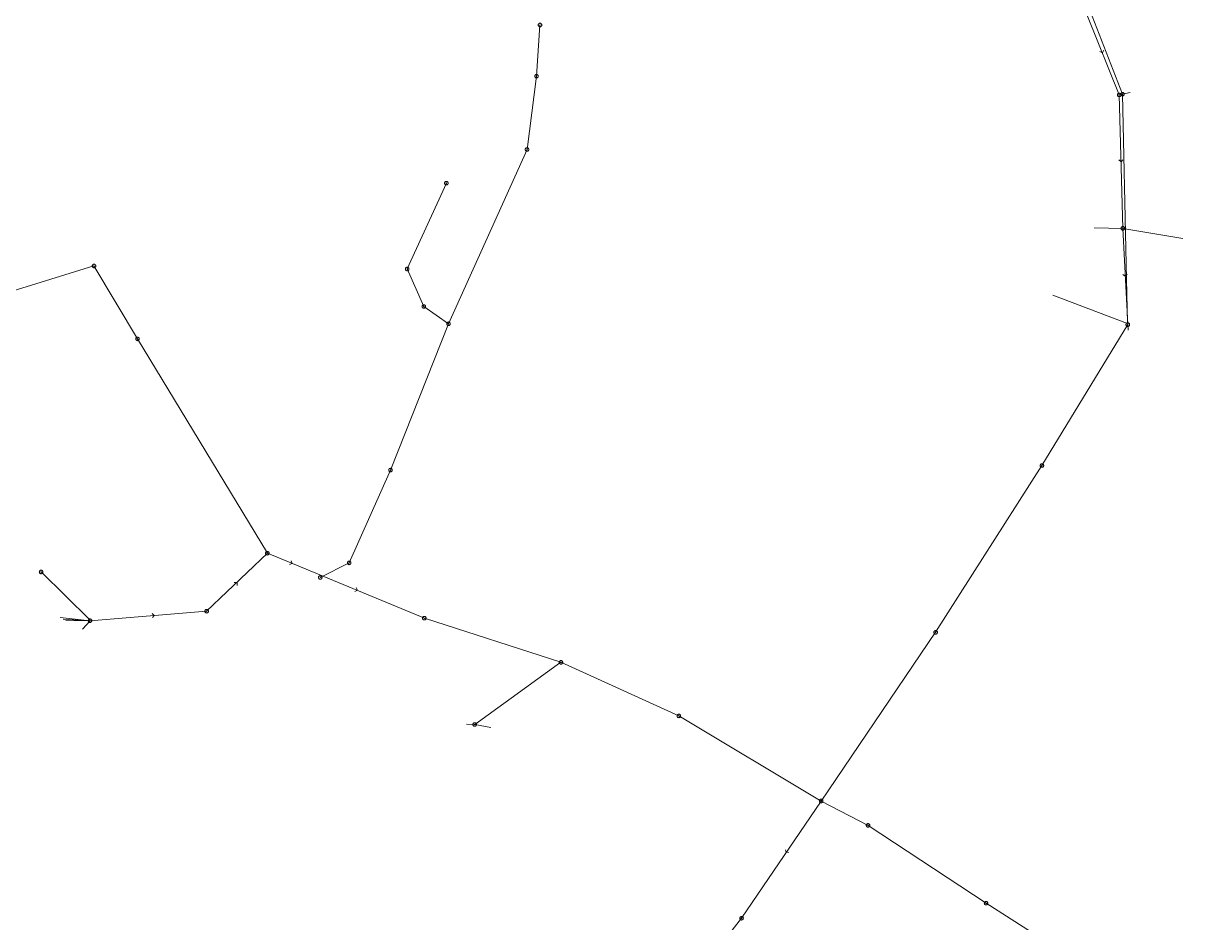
# Model space of a CAD drawing. Header units: metres. Extents: x 25504150 to 25508618, y 6694193 to 6702753.
# Drawn here: x 25505476.6 to 25505778.4, y 6699181.9 to 6699416 of the extents above; entities that cross this region are included whole.
import ezdxf

# ---------------------------------------------------------------- set-up
doc = ezdxf.new("R2010")
doc.units = ezdxf.units.M
for name, pattern in [('Paineviemariputket', [0]), ('Sewer_node', [0]), ('Viemariputket', [0]), ('Viemarivarusteet', [0])]:
    doc.linetypes.add(name, pattern=pattern)
for name, color, linetype, lineweight in [('Paineviemariputket', 7, 'Paineviemariputket', 0), ('Sewer_node', 7, 'Sewer_node', 0), ('Viemariputket', 7, 'Viemariputket', 0), ('Viemarivarusteet', 7, 'Viemarivarusteet', 0)]:
    doc.layers.add(name, color=color, linetype=linetype, lineweight=lineweight)

msp = doc.modelspace()

# ---------------------------------------------------------------- linework, layer by layer
at = {"layer": 'Paineviemariputket', "color": 251, "linetype": 'Continuous', "lineweight": 15, "true_color": 0x595959}
msp.add_line((25505493.93, 6699260.74), (25505481.26, 6699273.19), dxfattribs=at)
at = {"layer": 'Sewer_node', "color": 252, "linetype": 'Continuous', "lineweight": 9, "true_color": 0x848484, "flags": 128}
for points, elevation in [([(25505611.56, 6699415.47), (25505611.55, 6699415.54), (25505611.54, 6699415.62), (25505611.51, 6699415.68), (25505611.47, 6699415.75), (25505611.42, 6699415.8), (25505611.37, 6699415.85), (25505611.3, 6699415.89), (25505611.24, 6699415.92), (25505611.16, 6699415.93), (25505611.09, 6699415.94), (25505611.02, 6699415.93), (25505610.94, 6699415.92), (25505610.88, 6699415.89), (25505610.81, 6699415.85), (25505610.76, 6699415.8), (25505610.71, 6699415.75), (25505610.67, 6699415.68), (25505610.64, 6699415.62), (25505610.63, 6699415.54), (25505610.62, 6699415.47), (25505610.63, 6699415.4), (25505610.64, 6699415.32), (25505610.67, 6699415.26), (25505610.71, 6699415.19), (25505610.76, 6699415.14), (25505610.81, 6699415.09), (25505610.88, 6699415.05), (25505610.94, 6699415.02), (25505611.02, 6699415.01), (25505611.09, 6699415), (25505611.16, 6699415.01), (25505611.24, 6699415.02), (25505611.3, 6699415.05), (25505611.37, 6699415.09), (25505611.42, 6699415.14), (25505611.47, 6699415.19), (25505611.51, 6699415.26), (25505611.54, 6699415.32), (25505611.55, 6699415.4)], 43.61), ([(25505610.64, 6699402.16), (25505610.63, 6699402.23), (25505610.62, 6699402.3), (25505610.59, 6699402.37), (25505610.55, 6699402.43), (25505610.51, 6699402.49), (25505610.45, 6699402.53), (25505610.39, 6699402.57), (25505610.32, 6699402.6), (25505610.25, 6699402.61), (25505610.18, 6699402.62), (25505610.11, 6699402.61), (25505610.04, 6699402.6), (25505609.97, 6699402.57), (25505609.91, 6699402.53), (25505609.85, 6699402.49), (25505609.81, 6699402.43), (25505609.77, 6699402.37), (25505609.74, 6699402.3), (25505609.73, 6699402.23), (25505609.72, 6699402.16), (25505609.73, 6699402.09), (25505609.74, 6699402.02), (25505609.77, 6699401.95), (25505609.81, 6699401.89), (25505609.85, 6699401.83), (25505609.91, 6699401.79), (25505609.97, 6699401.75), (25505610.04, 6699401.72), (25505610.11, 6699401.71), (25505610.18, 6699401.7), (25505610.25, 6699401.71), (25505610.32, 6699401.72), (25505610.39, 6699401.75), (25505610.45, 6699401.79), (25505610.51, 6699401.83), (25505610.55, 6699401.89), (25505610.59, 6699401.95), (25505610.62, 6699402.02), (25505610.63, 6699402.09)], 43.38), ([(25505608.18, 6699383.09), (25505608.17, 6699383.16), (25505608.16, 6699383.23), (25505608.13, 6699383.3), (25505608.09, 6699383.36), (25505608.05, 6699383.42), (25505607.99, 6699383.46), (25505607.93, 6699383.5), (25505607.86, 6699383.53), (25505607.79, 6699383.54), (25505607.72, 6699383.55), (25505607.65, 6699383.54), (25505607.58, 6699383.53), (25505607.51, 6699383.5), (25505607.45, 6699383.46), (25505607.39, 6699383.42), (25505607.35, 6699383.36), (25505607.31, 6699383.3), (25505607.28, 6699383.23), (25505607.27, 6699383.16), (25505607.26, 6699383.09), (25505607.27, 6699383.02), (25505607.28, 6699382.95), (25505607.31, 6699382.88), (25505607.35, 6699382.82), (25505607.39, 6699382.76), (25505607.45, 6699382.72), (25505607.51, 6699382.68), (25505607.58, 6699382.65), (25505607.65, 6699382.64), (25505607.72, 6699382.63), (25505607.79, 6699382.64), (25505607.86, 6699382.65), (25505607.93, 6699382.68), (25505607.99, 6699382.72), (25505608.05, 6699382.76), (25505608.09, 6699382.82), (25505608.13, 6699382.88), (25505608.16, 6699382.95), (25505608.17, 6699383.02)], 43.23)]:
    msp.add_lwpolyline(points, close=True, dxfattribs=dict(at, elevation=elevation))
at = {"layer": 'Sewer_node', "color": 46, "linetype": 'Continuous', "true_color": 0x7f5f00, "flags": 128}
for points in [[(25505756.83, 6699408.55), (25505757.52, 6699408.27), (25505757.81, 6699408.96)], [(25505761.74, 6699380.39), (25505762.3, 6699379.89), (25505762.8, 6699380.43)], [(25505762.8, 6699350.6), (25505763.37, 6699350.11), (25505763.86, 6699350.67)], [(25505545.93, 6699275.1), (25505546.61, 6699275.4), (25505546.31, 6699276.08)], [(25505532.25, 6699269.68), (25505532.25, 6699270.43), (25505531.51, 6699270.45)], [(25505562.91, 6699268.14), (25505563.6, 6699268.45), (25505563.3, 6699269.13)], [(25505510.24, 6699261.33), (25505510.71, 6699261.91), (25505510.15, 6699262.39)], [(25505674.99, 6699200.9), (25505675.15, 6699200.17), (25505675.88, 6699200.32)]]:
    msp.add_lwpolyline(points, dxfattribs=at)
for points, elevation in [([(25505762.27, 6699397.29), (25505762.26, 6699397.36), (25505762.25, 6699397.43), (25505762.22, 6699397.5), (25505762.18, 6699397.56), (25505762.14, 6699397.62), (25505762.08, 6699397.66), (25505762.02, 6699397.7), (25505761.95, 6699397.73), (25505761.88, 6699397.74), (25505761.81, 6699397.75), (25505761.74, 6699397.74), (25505761.67, 6699397.73), (25505761.6, 6699397.7), (25505761.54, 6699397.66), (25505761.48, 6699397.62), (25505761.44, 6699397.56), (25505761.4, 6699397.5), (25505761.37, 6699397.43), (25505761.36, 6699397.36), (25505761.35, 6699397.29), (25505761.36, 6699397.22), (25505761.37, 6699397.15), (25505761.4, 6699397.08), (25505761.44, 6699397.02), (25505761.48, 6699396.96), (25505761.54, 6699396.92), (25505761.6, 6699396.88), (25505761.67, 6699396.85), (25505761.74, 6699396.84), (25505761.81, 6699396.83), (25505761.88, 6699396.84), (25505761.95, 6699396.85), (25505762.02, 6699396.88), (25505762.08, 6699396.92), (25505762.14, 6699396.96), (25505762.18, 6699397.02), (25505762.22, 6699397.08), (25505762.25, 6699397.15), (25505762.26, 6699397.22)], 42.72), ([(25505587.19, 6699374.34), (25505587.18, 6699374.41), (25505587.17, 6699374.48), (25505587.14, 6699374.55), (25505587.1, 6699374.61), (25505587.06, 6699374.67), (25505587, 6699374.71), (25505586.94, 6699374.75), (25505586.87, 6699374.78), (25505586.8, 6699374.79), (25505586.73, 6699374.8), (25505586.66, 6699374.79), (25505586.59, 6699374.78), (25505586.52, 6699374.75), (25505586.46, 6699374.71), (25505586.4, 6699374.67), (25505586.36, 6699374.61), (25505586.32, 6699374.55), (25505586.29, 6699374.48), (25505586.28, 6699374.41), (25505586.27, 6699374.34), (25505586.28, 6699374.27), (25505586.29, 6699374.2), (25505586.32, 6699374.13), (25505586.36, 6699374.07), (25505586.4, 6699374.01), (25505586.46, 6699373.97), (25505586.52, 6699373.93), (25505586.59, 6699373.9), (25505586.66, 6699373.89), (25505586.73, 6699373.88), (25505586.8, 6699373.89), (25505586.87, 6699373.9), (25505586.94, 6699373.93), (25505587, 6699373.97), (25505587.06, 6699374.01), (25505587.1, 6699374.07), (25505587.14, 6699374.13), (25505587.17, 6699374.2), (25505587.18, 6699374.27)], 43.35), ([(25505763.25, 6699362.58), (25505763.24, 6699362.65), (25505763.23, 6699362.72), (25505763.2, 6699362.79), (25505763.16, 6699362.85), (25505763.12, 6699362.91), (25505763.06, 6699362.95), (25505763, 6699362.99), (25505762.93, 6699363.02), (25505762.86, 6699363.03), (25505762.79, 6699363.04), (25505762.72, 6699363.03), (25505762.65, 6699363.02), (25505762.58, 6699362.99), (25505762.52, 6699362.95), (25505762.46, 6699362.91), (25505762.42, 6699362.85), (25505762.38, 6699362.79), (25505762.35, 6699362.72), (25505762.34, 6699362.65), (25505762.33, 6699362.58), (25505762.34, 6699362.51), (25505762.35, 6699362.44), (25505762.38, 6699362.37), (25505762.42, 6699362.31), (25505762.46, 6699362.25), (25505762.52, 6699362.21), (25505762.58, 6699362.17), (25505762.65, 6699362.14), (25505762.72, 6699362.13), (25505762.79, 6699362.12), (25505762.86, 6699362.13), (25505762.93, 6699362.14), (25505763, 6699362.17), (25505763.06, 6699362.21), (25505763.12, 6699362.25), (25505763.16, 6699362.31), (25505763.2, 6699362.37), (25505763.23, 6699362.44), (25505763.24, 6699362.51)], 42.07), ([(25505576.99, 6699352.01), (25505576.98, 6699352.08), (25505576.97, 6699352.15), (25505576.94, 6699352.22), (25505576.9, 6699352.28), (25505576.86, 6699352.34), (25505576.8, 6699352.38), (25505576.74, 6699352.42), (25505576.67, 6699352.45), (25505576.6, 6699352.46), (25505576.53, 6699352.47), (25505576.46, 6699352.46), (25505576.39, 6699352.45), (25505576.32, 6699352.42), (25505576.26, 6699352.38), (25505576.2, 6699352.34), (25505576.16, 6699352.28), (25505576.12, 6699352.22), (25505576.09, 6699352.15), (25505576.08, 6699352.08), (25505576.07, 6699352.01), (25505576.08, 6699351.94), (25505576.09, 6699351.87), (25505576.12, 6699351.8), (25505576.16, 6699351.74), (25505576.2, 6699351.68), (25505576.26, 6699351.64), (25505576.32, 6699351.6), (25505576.39, 6699351.57), (25505576.46, 6699351.56), (25505576.53, 6699351.55), (25505576.6, 6699351.56), (25505576.67, 6699351.57), (25505576.74, 6699351.6), (25505576.8, 6699351.64), (25505576.86, 6699351.68), (25505576.9, 6699351.74), (25505576.94, 6699351.8), (25505576.97, 6699351.87), (25505576.98, 6699351.94)], 43.57), ([(25505581.32, 6699342.24), (25505581.31, 6699342.31), (25505581.3, 6699342.38), (25505581.27, 6699342.45), (25505581.23, 6699342.51), (25505581.19, 6699342.57), (25505581.13, 6699342.61), (25505581.07, 6699342.65), (25505581, 6699342.68), (25505580.93, 6699342.69), (25505580.86, 6699342.7), (25505580.79, 6699342.69), (25505580.72, 6699342.68), (25505580.65, 6699342.65), (25505580.59, 6699342.61), (25505580.53, 6699342.57), (25505580.49, 6699342.51), (25505580.45, 6699342.45), (25505580.42, 6699342.38), (25505580.41, 6699342.31), (25505580.4, 6699342.24), (25505580.41, 6699342.17), (25505580.42, 6699342.1), (25505580.45, 6699342.03), (25505580.49, 6699341.97), (25505580.53, 6699341.91), (25505580.59, 6699341.87), (25505580.65, 6699341.83), (25505580.72, 6699341.8), (25505580.79, 6699341.79), (25505580.86, 6699341.78), (25505580.93, 6699341.79), (25505581, 6699341.8), (25505581.07, 6699341.83), (25505581.13, 6699341.87), (25505581.19, 6699341.91), (25505581.23, 6699341.97), (25505581.27, 6699342.03), (25505581.3, 6699342.1), (25505581.31, 6699342.17)], 43.44), ([(25505764.52, 6699337.53), (25505764.51, 6699337.6), (25505764.5, 6699337.68), (25505764.47, 6699337.74), (25505764.43, 6699337.81), (25505764.38, 6699337.86), (25505764.33, 6699337.91), (25505764.26, 6699337.95), (25505764.2, 6699337.98), (25505764.12, 6699337.99), (25505764.05, 6699338), (25505763.98, 6699337.99), (25505763.9, 6699337.98), (25505763.84, 6699337.95), (25505763.77, 6699337.91), (25505763.72, 6699337.86), (25505763.67, 6699337.81), (25505763.63, 6699337.74), (25505763.6, 6699337.68), (25505763.59, 6699337.6), (25505763.58, 6699337.53), (25505763.59, 6699337.46), (25505763.6, 6699337.38), (25505763.63, 6699337.32), (25505763.67, 6699337.25), (25505763.72, 6699337.2), (25505763.77, 6699337.15), (25505763.84, 6699337.11), (25505763.9, 6699337.08), (25505763.98, 6699337.07), (25505764.05, 6699337.06), (25505764.12, 6699337.07), (25505764.2, 6699337.08), (25505764.26, 6699337.11), (25505764.33, 6699337.15), (25505764.38, 6699337.2), (25505764.43, 6699337.25), (25505764.47, 6699337.32), (25505764.5, 6699337.38), (25505764.51, 6699337.46)], 42), ([(25505540.6, 6699278.06), (25505540.59, 6699278.13), (25505540.58, 6699278.2), (25505540.55, 6699278.27), (25505540.51, 6699278.33), (25505540.47, 6699278.39), (25505540.41, 6699278.43), (25505540.35, 6699278.47), (25505540.28, 6699278.5), (25505540.21, 6699278.51), (25505540.14, 6699278.52), (25505540.07, 6699278.51), (25505540, 6699278.5), (25505539.93, 6699278.47), (25505539.87, 6699278.43), (25505539.81, 6699278.39), (25505539.77, 6699278.33), (25505539.73, 6699278.27), (25505539.7, 6699278.2), (25505539.69, 6699278.13), (25505539.68, 6699278.06), (25505539.69, 6699277.99), (25505539.7, 6699277.92), (25505539.73, 6699277.85), (25505539.77, 6699277.79), (25505539.81, 6699277.73), (25505539.87, 6699277.69), (25505539.93, 6699277.65), (25505540, 6699277.62), (25505540.07, 6699277.61), (25505540.14, 6699277.6), (25505540.21, 6699277.61), (25505540.28, 6699277.62), (25505540.35, 6699277.65), (25505540.41, 6699277.69), (25505540.47, 6699277.73), (25505540.51, 6699277.79), (25505540.55, 6699277.85), (25505540.58, 6699277.92), (25505540.59, 6699277.99)], 43.69), ([(25505524.81, 6699262.98), (25505524.8, 6699263.05), (25505524.79, 6699263.13), (25505524.76, 6699263.19), (25505524.72, 6699263.26), (25505524.67, 6699263.31), (25505524.62, 6699263.36), (25505524.55, 6699263.4), (25505524.49, 6699263.43), (25505524.41, 6699263.44), (25505524.34, 6699263.45), (25505524.27, 6699263.44), (25505524.19, 6699263.43), (25505524.13, 6699263.4), (25505524.06, 6699263.36), (25505524.01, 6699263.31), (25505523.96, 6699263.26), (25505523.92, 6699263.19), (25505523.89, 6699263.13), (25505523.88, 6699263.05), (25505523.87, 6699262.98), (25505523.88, 6699262.91), (25505523.89, 6699262.83), (25505523.92, 6699262.77), (25505523.96, 6699262.7), (25505524.01, 6699262.65), (25505524.06, 6699262.6), (25505524.13, 6699262.56), (25505524.19, 6699262.53), (25505524.27, 6699262.52), (25505524.34, 6699262.51), (25505524.41, 6699262.52), (25505524.49, 6699262.53), (25505524.55, 6699262.56), (25505524.62, 6699262.6), (25505524.67, 6699262.65), (25505524.72, 6699262.7), (25505524.76, 6699262.77), (25505524.79, 6699262.83), (25505524.8, 6699262.91)], 44.19), ([(25505494.46, 6699260.51), (25505494.45, 6699260.58), (25505494.44, 6699260.65), (25505494.41, 6699260.72), (25505494.37, 6699260.78), (25505494.33, 6699260.84), (25505494.27, 6699260.88), (25505494.21, 6699260.92), (25505494.14, 6699260.95), (25505494.07, 6699260.96), (25505494, 6699260.97), (25505493.93, 6699260.96), (25505493.86, 6699260.95), (25505493.79, 6699260.92), (25505493.73, 6699260.88), (25505493.67, 6699260.84), (25505493.63, 6699260.78), (25505493.59, 6699260.72), (25505493.56, 6699260.65), (25505493.55, 6699260.58), (25505493.54, 6699260.51), (25505493.55, 6699260.44), (25505493.56, 6699260.37), (25505493.59, 6699260.3), (25505493.63, 6699260.24), (25505493.67, 6699260.18), (25505493.73, 6699260.14), (25505493.79, 6699260.1), (25505493.86, 6699260.07), (25505493.93, 6699260.06), (25505494, 6699260.05), (25505494.07, 6699260.06), (25505494.14, 6699260.07), (25505494.21, 6699260.1), (25505494.27, 6699260.14), (25505494.33, 6699260.18), (25505494.37, 6699260.24), (25505494.41, 6699260.3), (25505494.44, 6699260.37), (25505494.45, 6699260.44)], 44.92), ([(25505581.46, 6699261.16), (25505581.45, 6699261.23), (25505581.44, 6699261.3), (25505581.41, 6699261.37), (25505581.37, 6699261.43), (25505581.33, 6699261.49), (25505581.27, 6699261.53), (25505581.21, 6699261.57), (25505581.14, 6699261.6), (25505581.07, 6699261.61), (25505581, 6699261.62), (25505580.93, 6699261.61), (25505580.86, 6699261.6), (25505580.79, 6699261.57), (25505580.73, 6699261.53), (25505580.67, 6699261.49), (25505580.63, 6699261.43), (25505580.59, 6699261.37), (25505580.56, 6699261.3), (25505580.55, 6699261.23), (25505580.54, 6699261.16), (25505580.55, 6699261.09), (25505580.56, 6699261.02), (25505580.59, 6699260.95), (25505580.63, 6699260.89), (25505580.67, 6699260.83), (25505580.73, 6699260.79), (25505580.79, 6699260.75), (25505580.86, 6699260.72), (25505580.93, 6699260.71), (25505581, 6699260.7), (25505581.07, 6699260.71), (25505581.14, 6699260.72), (25505581.21, 6699260.75), (25505581.27, 6699260.79), (25505581.33, 6699260.83), (25505581.37, 6699260.89), (25505581.41, 6699260.95), (25505581.44, 6699261.02), (25505581.45, 6699261.09)], 42.83), ([(25505714.52, 6699257.49), (25505714.51, 6699257.56), (25505714.5, 6699257.63), (25505714.47, 6699257.7), (25505714.43, 6699257.76), (25505714.39, 6699257.82), (25505714.33, 6699257.86), (25505714.27, 6699257.9), (25505714.2, 6699257.93), (25505714.13, 6699257.94), (25505714.06, 6699257.95), (25505713.99, 6699257.94), (25505713.92, 6699257.93), (25505713.85, 6699257.9), (25505713.79, 6699257.86), (25505713.73, 6699257.82), (25505713.69, 6699257.76), (25505713.65, 6699257.7), (25505713.62, 6699257.63), (25505713.61, 6699257.56), (25505713.6, 6699257.49), (25505713.61, 6699257.42), (25505713.62, 6699257.35), (25505713.65, 6699257.28), (25505713.69, 6699257.22), (25505713.73, 6699257.16), (25505713.79, 6699257.12), (25505713.85, 6699257.08), (25505713.92, 6699257.05), (25505713.99, 6699257.04), (25505714.06, 6699257.03), (25505714.13, 6699257.04), (25505714.2, 6699257.05), (25505714.27, 6699257.08), (25505714.33, 6699257.12), (25505714.39, 6699257.16), (25505714.43, 6699257.22), (25505714.47, 6699257.28), (25505714.5, 6699257.35), (25505714.51, 6699257.42)], 42.61), ([(25505617.01, 6699249.69), (25505617, 6699249.76), (25505616.99, 6699249.83), (25505616.96, 6699249.9), (25505616.92, 6699249.96), (25505616.88, 6699250.02), (25505616.82, 6699250.06), (25505616.76, 6699250.1), (25505616.69, 6699250.13), (25505616.62, 6699250.14), (25505616.55, 6699250.15), (25505616.48, 6699250.14), (25505616.41, 6699250.13), (25505616.34, 6699250.1), (25505616.28, 6699250.06), (25505616.22, 6699250.02), (25505616.18, 6699249.96), (25505616.14, 6699249.9), (25505616.11, 6699249.83), (25505616.1, 6699249.76), (25505616.09, 6699249.69), (25505616.1, 6699249.62), (25505616.11, 6699249.55), (25505616.14, 6699249.48), (25505616.18, 6699249.42), (25505616.22, 6699249.36), (25505616.28, 6699249.32), (25505616.34, 6699249.28), (25505616.41, 6699249.25), (25505616.48, 6699249.24), (25505616.55, 6699249.23), (25505616.62, 6699249.24), (25505616.69, 6699249.25), (25505616.76, 6699249.28), (25505616.82, 6699249.32), (25505616.88, 6699249.36), (25505616.92, 6699249.42), (25505616.96, 6699249.48), (25505616.99, 6699249.55), (25505617, 6699249.62)], 42.66), ([(25505647.7, 6699235.74), (25505647.69, 6699235.81), (25505647.68, 6699235.88), (25505647.65, 6699235.95), (25505647.61, 6699236.01), (25505647.57, 6699236.07), (25505647.51, 6699236.11), (25505647.45, 6699236.15), (25505647.38, 6699236.18), (25505647.31, 6699236.19), (25505647.24, 6699236.2), (25505647.17, 6699236.19), (25505647.1, 6699236.18), (25505647.03, 6699236.15), (25505646.97, 6699236.11), (25505646.91, 6699236.07), (25505646.87, 6699236.01), (25505646.83, 6699235.95), (25505646.8, 6699235.88), (25505646.79, 6699235.81), (25505646.78, 6699235.74), (25505646.79, 6699235.67), (25505646.8, 6699235.6), (25505646.83, 6699235.53), (25505646.87, 6699235.47), (25505646.91, 6699235.41), (25505646.97, 6699235.37), (25505647.03, 6699235.33), (25505647.1, 6699235.3), (25505647.17, 6699235.29), (25505647.24, 6699235.28), (25505647.31, 6699235.29), (25505647.38, 6699235.3), (25505647.45, 6699235.33), (25505647.51, 6699235.37), (25505647.57, 6699235.41), (25505647.61, 6699235.47), (25505647.65, 6699235.53), (25505647.68, 6699235.6), (25505647.69, 6699235.67)], 43.08), ([(25505594.56, 6699233.51), (25505594.55, 6699233.58), (25505594.54, 6699233.65), (25505594.51, 6699233.72), (25505594.47, 6699233.78), (25505594.43, 6699233.84), (25505594.37, 6699233.88), (25505594.31, 6699233.92), (25505594.24, 6699233.95), (25505594.17, 6699233.96), (25505594.1, 6699233.97), (25505594.03, 6699233.96), (25505593.96, 6699233.95), (25505593.89, 6699233.92), (25505593.83, 6699233.88), (25505593.77, 6699233.84), (25505593.73, 6699233.78), (25505593.69, 6699233.72), (25505593.66, 6699233.65), (25505593.65, 6699233.58), (25505593.64, 6699233.51), (25505593.65, 6699233.44), (25505593.66, 6699233.37), (25505593.69, 6699233.3), (25505593.73, 6699233.24), (25505593.77, 6699233.18), (25505593.83, 6699233.14), (25505593.89, 6699233.1), (25505593.96, 6699233.07), (25505594.03, 6699233.06), (25505594.1, 6699233.05), (25505594.17, 6699233.06), (25505594.24, 6699233.07), (25505594.31, 6699233.1), (25505594.37, 6699233.14), (25505594.43, 6699233.18), (25505594.47, 6699233.24), (25505594.51, 6699233.3), (25505594.54, 6699233.37), (25505594.55, 6699233.44)], 43.04), ([(25505684.72, 6699213.61), (25505684.71, 6699213.68), (25505684.7, 6699213.75), (25505684.67, 6699213.82), (25505684.63, 6699213.88), (25505684.59, 6699213.94), (25505684.53, 6699213.98), (25505684.47, 6699214.02), (25505684.4, 6699214.05), (25505684.33, 6699214.06), (25505684.26, 6699214.07), (25505684.19, 6699214.06), (25505684.12, 6699214.05), (25505684.05, 6699214.02), (25505683.99, 6699213.98), (25505683.93, 6699213.94), (25505683.89, 6699213.88), (25505683.85, 6699213.82), (25505683.82, 6699213.75), (25505683.81, 6699213.68), (25505683.8, 6699213.61), (25505683.81, 6699213.54), (25505683.82, 6699213.47), (25505683.85, 6699213.4), (25505683.89, 6699213.34), (25505683.93, 6699213.28), (25505683.99, 6699213.24), (25505684.05, 6699213.2), (25505684.12, 6699213.17), (25505684.19, 6699213.16), (25505684.26, 6699213.15), (25505684.33, 6699213.16), (25505684.4, 6699213.17), (25505684.47, 6699213.2), (25505684.53, 6699213.24), (25505684.59, 6699213.28), (25505684.63, 6699213.34), (25505684.67, 6699213.4), (25505684.7, 6699213.47), (25505684.71, 6699213.54)], 43.32), ([(25505696.93, 6699207.27), (25505696.92, 6699207.34), (25505696.91, 6699207.41), (25505696.88, 6699207.48), (25505696.84, 6699207.54), (25505696.8, 6699207.6), (25505696.74, 6699207.64), (25505696.68, 6699207.68), (25505696.61, 6699207.71), (25505696.54, 6699207.72), (25505696.47, 6699207.73), (25505696.4, 6699207.72), (25505696.33, 6699207.71), (25505696.26, 6699207.68), (25505696.2, 6699207.64), (25505696.14, 6699207.6), (25505696.1, 6699207.54), (25505696.06, 6699207.48), (25505696.03, 6699207.41), (25505696.02, 6699207.34), (25505696.01, 6699207.27), (25505696.02, 6699207.2), (25505696.03, 6699207.13), (25505696.06, 6699207.06), (25505696.1, 6699207), (25505696.14, 6699206.94), (25505696.2, 6699206.9), (25505696.26, 6699206.86), (25505696.33, 6699206.83), (25505696.4, 6699206.82), (25505696.47, 6699206.81), (25505696.54, 6699206.82), (25505696.61, 6699206.83), (25505696.68, 6699206.86), (25505696.74, 6699206.9), (25505696.8, 6699206.94), (25505696.84, 6699207), (25505696.88, 6699207.06), (25505696.91, 6699207.13), (25505696.92, 6699207.2)], 43.04), ([(25505727.64, 6699187.02), (25505727.63, 6699187.09), (25505727.62, 6699187.16), (25505727.59, 6699187.23), (25505727.55, 6699187.29), (25505727.51, 6699187.35), (25505727.45, 6699187.39), (25505727.39, 6699187.43), (25505727.32, 6699187.46), (25505727.25, 6699187.47), (25505727.18, 6699187.48), (25505727.11, 6699187.47), (25505727.04, 6699187.46), (25505726.97, 6699187.43), (25505726.91, 6699187.39), (25505726.85, 6699187.35), (25505726.81, 6699187.29), (25505726.77, 6699187.23), (25505726.74, 6699187.16), (25505726.73, 6699187.09), (25505726.72, 6699187.02), (25505726.73, 6699186.95), (25505726.74, 6699186.88), (25505726.77, 6699186.81), (25505726.81, 6699186.75), (25505726.85, 6699186.69), (25505726.91, 6699186.65), (25505726.97, 6699186.61), (25505727.04, 6699186.58), (25505727.11, 6699186.57), (25505727.18, 6699186.56), (25505727.25, 6699186.57), (25505727.32, 6699186.58), (25505727.39, 6699186.61), (25505727.45, 6699186.65), (25505727.51, 6699186.69), (25505727.55, 6699186.75), (25505727.59, 6699186.81), (25505727.62, 6699186.88), (25505727.63, 6699186.95)], 43.33), ([(25505664.02, 6699183.11), (25505664.01, 6699183.18), (25505664, 6699183.25), (25505663.97, 6699183.32), (25505663.93, 6699183.38), (25505663.89, 6699183.44), (25505663.83, 6699183.48), (25505663.77, 6699183.52), (25505663.7, 6699183.55), (25505663.63, 6699183.56), (25505663.56, 6699183.57), (25505663.49, 6699183.56), (25505663.42, 6699183.55), (25505663.35, 6699183.52), (25505663.29, 6699183.48), (25505663.23, 6699183.44), (25505663.19, 6699183.38), (25505663.15, 6699183.32), (25505663.12, 6699183.25), (25505663.11, 6699183.18), (25505663.1, 6699183.11), (25505663.11, 6699183.04), (25505663.12, 6699182.97), (25505663.15, 6699182.9), (25505663.19, 6699182.84), (25505663.23, 6699182.78), (25505663.29, 6699182.74), (25505663.35, 6699182.7), (25505663.42, 6699182.67), (25505663.49, 6699182.66), (25505663.56, 6699182.65), (25505663.63, 6699182.66), (25505663.7, 6699182.67), (25505663.77, 6699182.7), (25505663.83, 6699182.74), (25505663.89, 6699182.78), (25505663.93, 6699182.84), (25505663.97, 6699182.9), (25505664, 6699182.97), (25505664.01, 6699183.04)], 43.4)]:
    msp.add_lwpolyline(points, close=True, dxfattribs=dict(at, elevation=elevation))
at = {"layer": 'Sewer_node', "color": 252, "linetype": 'Continuous', "lineweight": 9, "true_color": 0x848484, "flags": 128}
for points in [[(25505763.14, 6699397.49), (25505763.13, 6699397.56), (25505763.12, 6699397.63), (25505763.09, 6699397.7), (25505763.05, 6699397.76), (25505763.01, 6699397.82), (25505762.95, 6699397.86), (25505762.89, 6699397.9), (25505762.82, 6699397.93), (25505762.75, 6699397.94), (25505762.68, 6699397.95), (25505762.61, 6699397.94), (25505762.54, 6699397.93), (25505762.47, 6699397.9), (25505762.41, 6699397.86), (25505762.35, 6699397.82), (25505762.31, 6699397.76), (25505762.27, 6699397.7), (25505762.24, 6699397.63), (25505762.23, 6699397.56), (25505762.22, 6699397.49), (25505762.23, 6699397.42), (25505762.24, 6699397.35), (25505762.27, 6699397.28), (25505762.31, 6699397.22), (25505762.35, 6699397.16), (25505762.41, 6699397.12), (25505762.47, 6699397.08), (25505762.54, 6699397.05), (25505762.61, 6699397.04), (25505762.68, 6699397.03), (25505762.75, 6699397.04), (25505762.82, 6699397.05), (25505762.89, 6699397.08), (25505762.95, 6699397.12), (25505763.01, 6699397.16), (25505763.05, 6699397.22), (25505763.09, 6699397.28), (25505763.12, 6699397.35), (25505763.13, 6699397.42)], [(25505481.72, 6699273.19), (25505481.71, 6699273.26), (25505481.7, 6699273.33), (25505481.67, 6699273.4), (25505481.63, 6699273.46), (25505481.59, 6699273.52), (25505481.53, 6699273.56), (25505481.47, 6699273.6), (25505481.4, 6699273.63), (25505481.33, 6699273.64), (25505481.26, 6699273.65), (25505481.19, 6699273.64), (25505481.12, 6699273.63), (25505481.05, 6699273.6), (25505480.99, 6699273.56), (25505480.93, 6699273.52), (25505480.89, 6699273.46), (25505480.85, 6699273.4), (25505480.82, 6699273.33), (25505480.81, 6699273.26), (25505480.8, 6699273.19), (25505480.81, 6699273.12), (25505480.82, 6699273.05), (25505480.85, 6699272.98), (25505480.89, 6699272.92), (25505480.93, 6699272.86), (25505480.99, 6699272.82), (25505481.05, 6699272.78), (25505481.12, 6699272.75), (25505481.19, 6699272.74), (25505481.26, 6699272.73), (25505481.33, 6699272.74), (25505481.4, 6699272.75), (25505481.47, 6699272.78), (25505481.53, 6699272.82), (25505481.59, 6699272.86), (25505481.63, 6699272.92), (25505481.67, 6699272.98), (25505481.7, 6699273.05), (25505481.71, 6699273.12)]]:
    msp.add_lwpolyline(points, close=True, dxfattribs=at)
at = {"layer": 'Sewer_node', "color": 46, "linetype": 'Continuous', "true_color": 0x7f5f00, "flags": 128}
for points in [[(25505495.49, 6699352.8), (25505495.48, 6699352.87), (25505495.47, 6699352.94), (25505495.44, 6699353.01), (25505495.4, 6699353.07), (25505495.36, 6699353.13), (25505495.3, 6699353.17), (25505495.24, 6699353.21), (25505495.17, 6699353.24), (25505495.1, 6699353.25), (25505495.03, 6699353.26), (25505494.96, 6699353.25), (25505494.89, 6699353.24), (25505494.82, 6699353.21), (25505494.76, 6699353.17), (25505494.7, 6699353.13), (25505494.66, 6699353.07), (25505494.62, 6699353.01), (25505494.59, 6699352.94), (25505494.58, 6699352.87), (25505494.57, 6699352.8), (25505494.58, 6699352.73), (25505494.59, 6699352.66), (25505494.62, 6699352.59), (25505494.66, 6699352.53), (25505494.7, 6699352.47), (25505494.76, 6699352.43), (25505494.82, 6699352.39), (25505494.89, 6699352.36), (25505494.96, 6699352.35), (25505495.03, 6699352.34), (25505495.1, 6699352.35), (25505495.17, 6699352.36), (25505495.24, 6699352.39), (25505495.3, 6699352.43), (25505495.36, 6699352.47), (25505495.4, 6699352.53), (25505495.44, 6699352.59), (25505495.47, 6699352.66), (25505495.48, 6699352.73)], [(25505587.74, 6699337.76), (25505587.73, 6699337.83), (25505587.72, 6699337.9), (25505587.69, 6699337.97), (25505587.65, 6699338.03), (25505587.61, 6699338.09), (25505587.55, 6699338.13), (25505587.49, 6699338.17), (25505587.42, 6699338.2), (25505587.35, 6699338.21), (25505587.28, 6699338.22), (25505587.21, 6699338.21), (25505587.14, 6699338.2), (25505587.07, 6699338.17), (25505587.01, 6699338.13), (25505586.95, 6699338.09), (25505586.91, 6699338.03), (25505586.87, 6699337.97), (25505586.84, 6699337.9), (25505586.83, 6699337.83), (25505586.82, 6699337.76), (25505586.83, 6699337.69), (25505586.84, 6699337.62), (25505586.87, 6699337.55), (25505586.91, 6699337.49), (25505586.95, 6699337.43), (25505587.01, 6699337.39), (25505587.07, 6699337.35), (25505587.14, 6699337.32), (25505587.21, 6699337.31), (25505587.28, 6699337.3), (25505587.35, 6699337.31), (25505587.42, 6699337.32), (25505587.49, 6699337.35), (25505587.55, 6699337.39), (25505587.61, 6699337.43), (25505587.65, 6699337.49), (25505587.69, 6699337.55), (25505587.72, 6699337.62), (25505587.73, 6699337.69)], [(25505506.81, 6699333.82), (25505506.8, 6699333.89), (25505506.79, 6699333.96), (25505506.76, 6699334.03), (25505506.72, 6699334.09), (25505506.68, 6699334.15), (25505506.62, 6699334.19), (25505506.56, 6699334.23), (25505506.49, 6699334.26), (25505506.42, 6699334.27), (25505506.35, 6699334.28), (25505506.28, 6699334.27), (25505506.21, 6699334.26), (25505506.14, 6699334.23), (25505506.08, 6699334.19), (25505506.02, 6699334.15), (25505505.98, 6699334.09), (25505505.94, 6699334.03), (25505505.91, 6699333.96), (25505505.9, 6699333.89), (25505505.89, 6699333.82), (25505505.9, 6699333.75), (25505505.91, 6699333.68), (25505505.94, 6699333.61), (25505505.98, 6699333.55), (25505506.02, 6699333.49), (25505506.08, 6699333.45), (25505506.14, 6699333.41), (25505506.21, 6699333.38), (25505506.28, 6699333.37), (25505506.35, 6699333.36), (25505506.42, 6699333.37), (25505506.49, 6699333.38), (25505506.56, 6699333.41), (25505506.62, 6699333.45), (25505506.68, 6699333.49), (25505506.72, 6699333.55), (25505506.76, 6699333.61), (25505506.79, 6699333.68), (25505506.8, 6699333.75)], [(25505572.66, 6699299.7), (25505572.65, 6699299.77), (25505572.64, 6699299.84), (25505572.61, 6699299.91), (25505572.57, 6699299.97), (25505572.53, 6699300.03), (25505572.47, 6699300.07), (25505572.41, 6699300.11), (25505572.34, 6699300.14), (25505572.27, 6699300.15), (25505572.2, 6699300.16), (25505572.13, 6699300.15), (25505572.06, 6699300.14), (25505571.99, 6699300.11), (25505571.93, 6699300.07), (25505571.87, 6699300.03), (25505571.83, 6699299.97), (25505571.79, 6699299.91), (25505571.76, 6699299.84), (25505571.75, 6699299.77), (25505571.74, 6699299.7), (25505571.75, 6699299.63), (25505571.76, 6699299.56), (25505571.79, 6699299.49), (25505571.83, 6699299.43), (25505571.87, 6699299.37), (25505571.93, 6699299.33), (25505571.99, 6699299.29), (25505572.06, 6699299.26), (25505572.13, 6699299.25), (25505572.2, 6699299.24), (25505572.27, 6699299.25), (25505572.34, 6699299.26), (25505572.41, 6699299.29), (25505572.47, 6699299.33), (25505572.53, 6699299.37), (25505572.57, 6699299.43), (25505572.61, 6699299.49), (25505572.64, 6699299.56), (25505572.65, 6699299.63)], [(25505742.19, 6699300.87), (25505742.18, 6699300.94), (25505742.17, 6699301.01), (25505742.14, 6699301.08), (25505742.1, 6699301.14), (25505742.06, 6699301.2), (25505742, 6699301.24), (25505741.94, 6699301.28), (25505741.87, 6699301.31), (25505741.8, 6699301.32), (25505741.73, 6699301.33), (25505741.66, 6699301.32), (25505741.59, 6699301.31), (25505741.52, 6699301.28), (25505741.46, 6699301.24), (25505741.4, 6699301.2), (25505741.36, 6699301.14), (25505741.32, 6699301.08), (25505741.29, 6699301.01), (25505741.28, 6699300.94), (25505741.27, 6699300.87), (25505741.28, 6699300.8), (25505741.29, 6699300.73), (25505741.32, 6699300.66), (25505741.36, 6699300.6), (25505741.4, 6699300.54), (25505741.46, 6699300.5), (25505741.52, 6699300.46), (25505741.59, 6699300.43), (25505741.66, 6699300.42), (25505741.73, 6699300.41), (25505741.8, 6699300.42), (25505741.87, 6699300.43), (25505741.94, 6699300.46), (25505742, 6699300.5), (25505742.06, 6699300.54), (25505742.1, 6699300.6), (25505742.14, 6699300.66), (25505742.17, 6699300.73), (25505742.18, 6699300.8)], [(25505561.89, 6699275.55), (25505561.88, 6699275.62), (25505561.87, 6699275.69), (25505561.84, 6699275.76), (25505561.8, 6699275.82), (25505561.76, 6699275.88), (25505561.7, 6699275.92), (25505561.64, 6699275.96), (25505561.57, 6699275.99), (25505561.5, 6699276), (25505561.43, 6699276.01), (25505561.36, 6699276), (25505561.29, 6699275.99), (25505561.22, 6699275.96), (25505561.16, 6699275.92), (25505561.1, 6699275.88), (25505561.06, 6699275.82), (25505561.02, 6699275.76), (25505560.99, 6699275.69), (25505560.98, 6699275.62), (25505560.97, 6699275.55), (25505560.98, 6699275.48), (25505560.99, 6699275.41), (25505561.02, 6699275.34), (25505561.06, 6699275.28), (25505561.1, 6699275.22), (25505561.16, 6699275.18), (25505561.22, 6699275.14), (25505561.29, 6699275.11), (25505561.36, 6699275.1), (25505561.43, 6699275.09), (25505561.5, 6699275.1), (25505561.57, 6699275.11), (25505561.64, 6699275.14), (25505561.7, 6699275.18), (25505561.76, 6699275.22), (25505561.8, 6699275.28), (25505561.84, 6699275.34), (25505561.87, 6699275.41), (25505561.88, 6699275.48)], [(25505554.37, 6699271.76), (25505554.36, 6699271.83), (25505554.35, 6699271.9), (25505554.32, 6699271.97), (25505554.28, 6699272.03), (25505554.24, 6699272.09), (25505554.18, 6699272.13), (25505554.12, 6699272.17), (25505554.05, 6699272.2), (25505553.98, 6699272.21), (25505553.91, 6699272.22), (25505553.84, 6699272.21), (25505553.77, 6699272.2), (25505553.7, 6699272.17), (25505553.64, 6699272.13), (25505553.58, 6699272.09), (25505553.54, 6699272.03), (25505553.5, 6699271.97), (25505553.47, 6699271.9), (25505553.46, 6699271.83), (25505553.45, 6699271.76), (25505553.46, 6699271.69), (25505553.47, 6699271.62), (25505553.5, 6699271.55), (25505553.54, 6699271.49), (25505553.58, 6699271.43), (25505553.64, 6699271.39), (25505553.7, 6699271.35), (25505553.77, 6699271.32), (25505553.84, 6699271.31), (25505553.91, 6699271.3), (25505553.98, 6699271.31), (25505554.05, 6699271.32), (25505554.12, 6699271.35), (25505554.18, 6699271.39), (25505554.24, 6699271.43), (25505554.28, 6699271.49), (25505554.32, 6699271.55), (25505554.35, 6699271.62), (25505554.36, 6699271.69)]]:
    msp.add_lwpolyline(points, close=True, dxfattribs=at)
at = {"layer": 'Viemariputket', "color": 251, "linetype": 'Continuous', "lineweight": 5, "true_color": 0x595959}
for p, q in [((25505762.68, 6699397.49, 40.49), (25505748.95, 6699432.85, 40.77)), ((25505610.18, 6699402.16, 41.67), (25505611.09, 6699415.47, 41.85)), ((25505607.72, 6699383.09, 41.3), (25505610.18, 6699402.16, 41.35)), ((25505587.28, 6699337.76), (25505607.72, 6699383.09, 41.28))]:
    msp.add_line(p, q, dxfattribs=at)
at = {"layer": 'Viemariputket', "color": 1, "linetype": 'Continuous', "lineweight": 15}
for p, q in [((25505753.56, 6699417.79), (25505761.81, 6699397.29)), ((25505761.81, 6699397.29), (25505764.68, 6699397.89)), ((25505761.81, 6699397.29), (25505762.79, 6699362.58)), ((25505586.73, 6699374.34), (25505576.53, 6699352.01)), ((25505762.79, 6699362.58), (25505755.27, 6699362.75)), ((25505762.79, 6699362.58), (25505778.38, 6699359.94)), ((25505762.79, 6699362.58), (25505764.05, 6699337.53)), ((25505495.03, 6699352.8), (25505468.65, 6699344.72)), ((25505506.35, 6699333.82), (25505495.03, 6699352.8)), ((25505580.86, 6699342.24), (25505576.53, 6699352.01)), ((25505763.97, 6699337.8), (25505744.55, 6699345.18)), ((25505587.28, 6699337.76), (25505580.86, 6699342.24)), ((25505572.2, 6699299.7), (25505587.28, 6699337.76)), ((25505741.73, 6699300.87), (25505764.05, 6699337.53)), ((25505764.05, 6699337.53), (25505764.15, 6699336.08)), ((25505540.14, 6699278.06), (25505506.35, 6699333.82)), ((25505561.43, 6699275.55), (25505572.2, 6699299.7)), ((25505714.06, 6699257.49), (25505741.73, 6699300.87)), ((25505540.14, 6699278.06), (25505524.34, 6699262.98)), ((25505581, 6699261.16), (25505540.14, 6699278.06)), ((25505553.91, 6699271.76), (25505561.43, 6699275.55)), ((25505494, 6699260.51), (25505486.22, 6699261.37)), ((25505494, 6699260.51), (25505487.02, 6699260.9)), ((25505494, 6699260.51), (25505487.72, 6699260.56)), ((25505494, 6699260.51), (25505492.06, 6699258.33)), ((25505494, 6699260.51), (25505524.34, 6699262.98)), ((25505616.55, 6699249.69), (25505581, 6699261.16)), ((25505684.26, 6699213.61), (25505714.06, 6699257.49)), ((25505616.55, 6699249.69), (25505594.1, 6699233.51)), ((25505647.24, 6699235.74), (25505616.55, 6699249.69)), ((25505594.1, 6699233.51), (25505591.94, 6699233.63)), ((25505594.1, 6699233.51), (25505598.33, 6699232.73)), ((25505684.26, 6699213.61), (25505647.24, 6699235.74)), ((25505663.56, 6699183.11), (25505684.26, 6699213.61)), ((25505684.26, 6699213.61), (25505696.47, 6699207.27)), ((25505696.47, 6699207.27), (25505727.18, 6699187.02)), ((25505727.18, 6699187.02), (25505759.38, 6699166.58)), ((25505642.58, 6699156.33), (25505663.56, 6699183.11))]:
    msp.add_line(p, q, dxfattribs=at)
at = {"layer": 'Viemariputket', "color": 251, "linetype": 'Continuous', "lineweight": 5, "true_color": 0x595959}
msp.add_polyline3d([(25505763.97, 6699337.8, 10.71), (25505763.64, 6699353.23, 0), (25505762.68, 6699397.49, 40.2)], dxfattribs=at)
at = {"layer": 'Viemarivarusteet', "color": 30, "true_color": 0xff7f00}
for p in [(25505611.09, 6699415.47, 43.61), (25505610.18, 6699402.16, 43.38), (25505762.68, 6699397.49), (25505607.72, 6699383.09, 43.23), (25505481.26, 6699273.19)]:
    msp.add_point(p, dxfattribs=at)
at = {"layer": 'Viemarivarusteet', "color": 1}
for p in [(25505761.81, 6699397.29, 42.72), (25505586.73, 6699374.34, 43.35), (25505762.79, 6699362.58, 42.07), (25505495.03, 6699352.8), (25505576.53, 6699352.01, 43.57), (25505580.86, 6699342.24, 43.44), (25505587.28, 6699337.76), (25505764.05, 6699337.53, 42), (25505506.35, 6699333.82), (25505572.2, 6699299.7), (25505741.73, 6699300.87), (25505540.14, 6699278.06, 43.69), (25505561.43, 6699275.55), (25505553.91, 6699271.76), (25505494, 6699260.51, 44.92), (25505524.34, 6699262.98, 44.19), (25505581, 6699261.16, 42.83), (25505714.06, 6699257.49, 42.61), (25505616.55, 6699249.69, 42.66), (25505594.1, 6699233.51, 43.04), (25505647.24, 6699235.74, 43.08), (25505684.26, 6699213.61, 43.32), (25505696.47, 6699207.27, 43.04), (25505727.18, 6699187.02, 43.33), (25505663.56, 6699183.11, 43.4)]:
    msp.add_point(p, dxfattribs=at)

doc.saveas('drawing.dxf')
